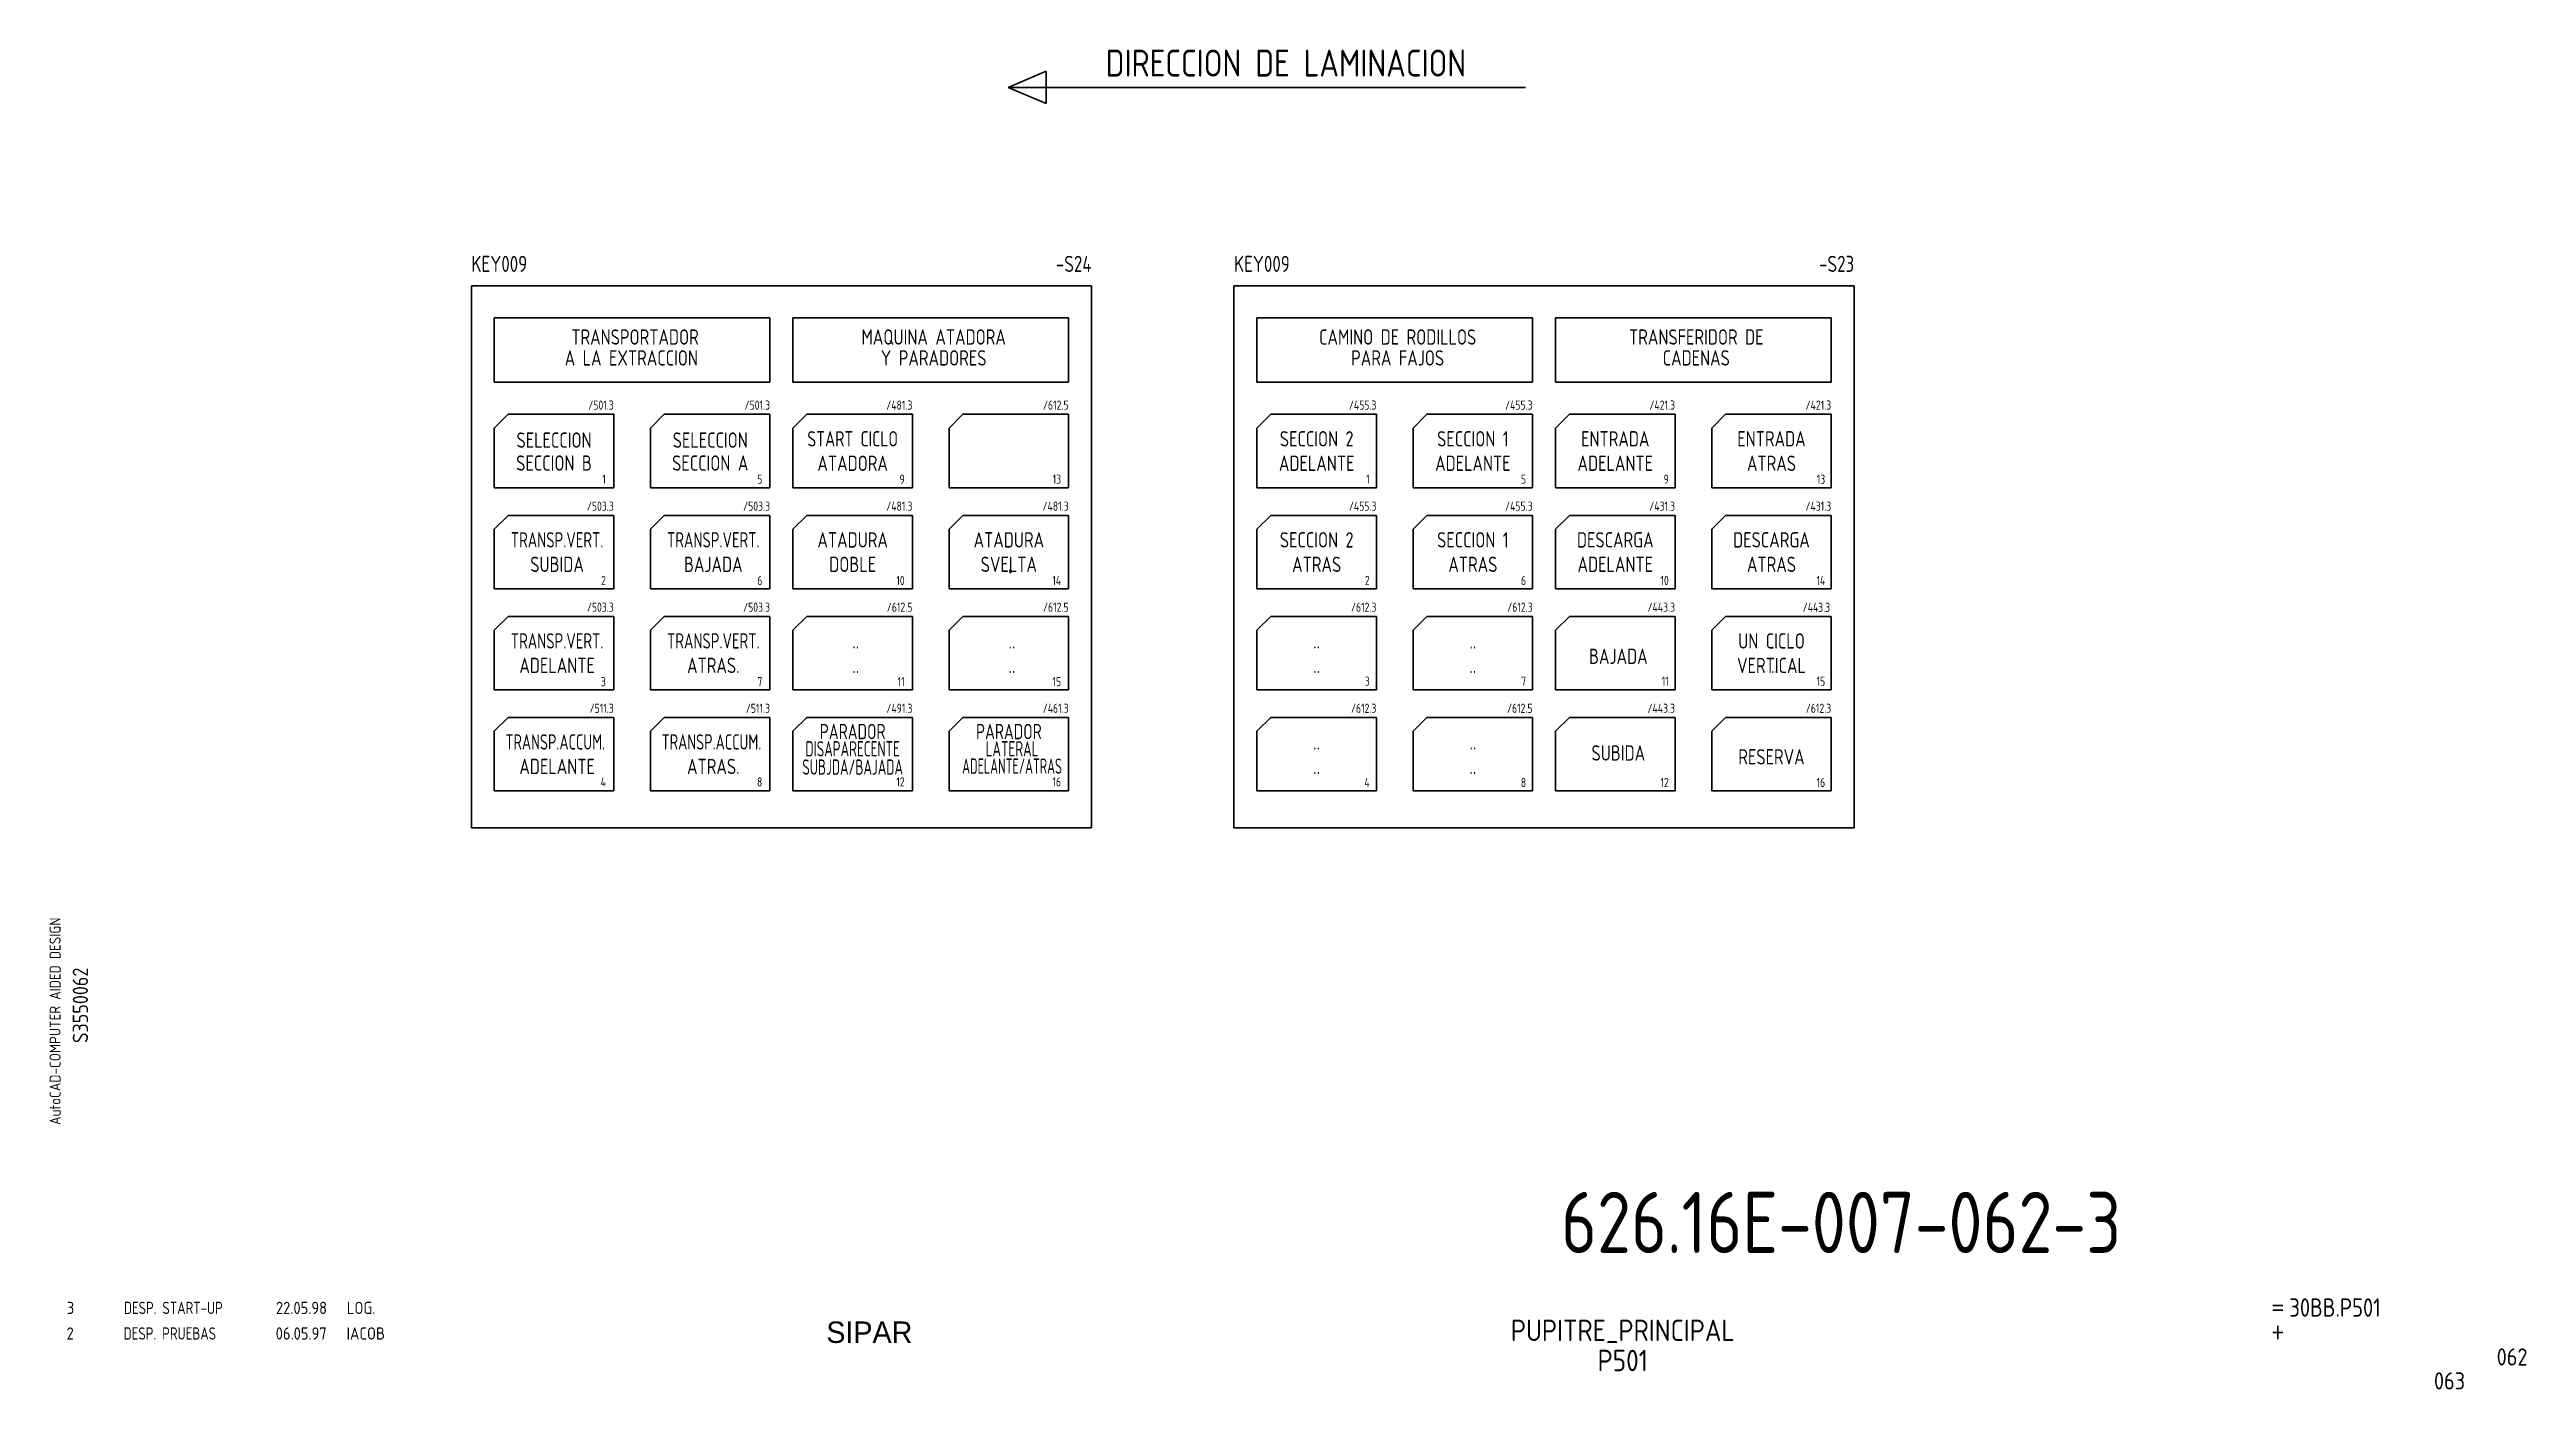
# Model space of a CAD drawing. Extents: x 10 to 414, y 6 to 224.
import ezdxf
from ezdxf.enums import TextEntityAlignment as Align

# ---------------------------------------------------------------- set-up
doc = ezdxf.new("R2010")
doc.units = 0
doc.header["$LTSCALE"] = 5
doc.header["$MEASUREMENT"] = 0
doc.layers.get('0').update_dxf_attribs({"linetype": 'CONTINUOUS'})
doc.layers.add('3', color=3, linetype='CONTINUOUS')
doc.layers.add('CART', color=7, linetype='CONTINUOUS')
doc.styles.add('DIN', font='DIN.SHX', dxfattribs={"width": 0.85})
doc.styles.add('N', font='ROMANS', dxfattribs={"width": 0.85, "height": 3})
doc.styles.add('X', font='UNIV.SHX', dxfattribs={"height": 3.5})

# ---------------------------------------------------------------- blocks, each defined once
blk = doc.blocks.new('REV2')
at = {"color": 3, "style": 'DIN'}
for s, width, p in [('2', 0.9, (12.45, 13.79)), ('DESP. PRUEBAS', 0.8, (21.76, 13.79)), ('06.05.97', 0.9, (46.59, 13.79)), ('IACOB', 0.9, (58.16, 13.79))]:
    blk.add_text(s, height=2, dxfattribs=dict(at, width=width)).set_placement(p)
blk = doc.blocks.new('DESP')
at = {"color": 3, "style": 'DIN'}
for s, width, p in [('3', 0.9, (7.45, 13.02)), ('DESP. START-UP', 0.8, (16.76, 13.02)), ('22.05.98', 0.9, (41.59, 13.02)), ('LOG.', 0.9, (53.16, 13.02))]:
    blk.add_text(s, height=2, dxfattribs=dict(at, width=width)).set_placement(p)

msp = doc.modelspace()

# ---------------------------------------------------------------- linework, layer by layer
at = {"color": 3}
for p, q in [((172.35, 220.91), (166.19, 218.27)), ((172.35, 215.63), (172.35, 220.91)), ((166.19, 218.27), (172.35, 215.63)), ((78.53, 97.38), (78.53, 185.88)), ((78.53, 185.88), (179.78, 185.88)), ((179.78, 185.88), (179.78, 97.38)), ((203.03, 185.88), (304.28, 185.88)), ((203.03, 97.38), (203.03, 185.88)), ((304.28, 185.88), (304.28, 97.38)), ((179.78, 97.38), (78.53, 97.38)), ((304.28, 97.38), (203.03, 97.38))]:
    msp.add_line(p, q, dxfattribs=at)
for p, q in [((127.28, 180.63), (82.28, 180.63)), ((82.28, 180.63), (82.28, 170.13)), ((127.28, 180.63), (127.28, 170.13)), ((176.03, 180.63), (131.03, 180.63)), ((131.03, 170.13), (131.03, 180.63)), ((176.03, 170.13), (176.03, 180.63)), ((251.78, 180.63), (206.78, 180.63)), ((206.78, 180.63), (206.78, 170.13)), ((251.78, 180.63), (251.78, 170.13)), ((300.53, 180.63), (255.53, 180.63)), ((255.53, 170.13), (255.53, 180.63)), ((300.53, 170.13), (300.53, 180.63)), ((82.28, 170.13), (127.28, 170.13)), ((131.03, 170.13), (176.03, 170.13)), ((206.78, 170.13), (251.78, 170.13)), ((255.53, 170.13), (300.53, 170.13)), ((84.53, 164.88), (82.28, 162.63)), ((82.28, 162.63), (82.28, 152.88)), ((101.78, 164.88), (84.53, 164.88)), ((101.78, 152.88), (101.78, 164.88)), ((110.03, 164.88), (107.78, 162.63)), ((107.78, 162.63), (107.78, 152.88)), ((127.28, 164.88), (110.03, 164.88)), ((127.28, 152.88), (127.28, 164.88)), ((133.28, 164.88), (131.03, 162.63)), ((131.03, 162.63), (131.03, 152.88)), ((150.53, 164.88), (133.28, 164.88)), ((150.53, 152.88), (150.53, 164.88)), ((158.78, 164.88), (156.53, 162.63)), ((156.53, 162.63), (156.53, 152.88)), ((176.03, 164.88), (158.78, 164.88)), ((176.03, 152.88), (176.03, 164.88)), ((209.03, 164.88), (206.78, 162.63)), ((206.78, 162.63), (206.78, 152.88)), ((226.28, 164.88), (209.03, 164.88)), ((226.28, 152.88), (226.28, 164.88)), ((234.53, 164.88), (232.28, 162.63)), ((232.28, 162.63), (232.28, 152.88)), ((251.78, 164.88), (234.53, 164.88)), ((251.78, 152.88), (251.78, 164.88)), ((257.78, 164.88), (255.53, 162.63)), ((255.53, 162.63), (255.53, 152.88)), ((275.03, 164.88), (257.78, 164.88)), ((275.03, 152.88), (275.03, 164.88)), ((283.28, 164.88), (281.03, 162.63)), ((281.03, 162.63), (281.03, 152.88)), ((300.53, 164.88), (283.28, 164.88)), ((300.53, 152.88), (300.53, 164.88)), ((82.28, 152.88), (101.78, 152.88)), ((107.78, 152.88), (127.28, 152.88)), ((131.03, 152.88), (150.53, 152.88)), ((156.53, 152.88), (176.03, 152.88)), ((206.78, 152.88), (226.28, 152.88)), ((232.28, 152.88), (251.78, 152.88)), ((255.53, 152.88), (275.03, 152.88)), ((281.03, 152.88), (300.53, 152.88)), ((84.53, 148.38), (82.28, 146.13)), ((82.28, 146.13), (82.28, 136.38)), ((101.78, 148.38), (84.53, 148.38)), ((101.78, 136.38), (101.78, 148.38)), ((110.03, 148.38), (107.78, 146.13)), ((107.78, 146.13), (107.78, 136.38)), ((127.28, 148.38), (110.03, 148.38)), ((127.28, 136.38), (127.28, 148.38)), ((133.28, 148.38), (131.03, 146.13)), ((131.03, 146.13), (131.03, 136.38)), ((150.53, 148.38), (133.28, 148.38)), ((150.53, 136.38), (150.53, 148.38)), ((158.78, 148.38), (156.53, 146.13)), ((156.53, 146.13), (156.53, 136.38)), ((176.03, 148.38), (158.78, 148.38)), ((176.03, 136.38), (176.03, 148.38)), ((209.03, 148.38), (206.78, 146.13)), ((206.78, 146.13), (206.78, 136.38)), ((226.28, 148.38), (209.03, 148.38)), ((226.28, 136.38), (226.28, 148.38)), ((234.53, 148.38), (232.28, 146.13)), ((232.28, 146.13), (232.28, 136.38)), ((251.78, 148.38), (234.53, 148.38)), ((251.78, 136.38), (251.78, 148.38)), ((257.78, 148.38), (255.53, 146.13)), ((255.53, 146.13), (255.53, 136.38)), ((275.03, 148.38), (257.78, 148.38)), ((275.03, 136.38), (275.03, 148.38)), ((283.28, 148.38), (281.03, 146.13)), ((281.03, 146.13), (281.03, 136.38)), ((300.53, 148.38), (283.28, 148.38)), ((300.53, 136.38), (300.53, 148.38)), ((82.28, 136.38), (101.78, 136.38)), ((107.78, 136.38), (127.28, 136.38)), ((131.03, 136.38), (150.53, 136.38)), ((156.53, 136.38), (176.03, 136.38)), ((206.78, 136.38), (226.28, 136.38)), ((232.28, 136.38), (251.78, 136.38)), ((255.53, 136.38), (275.03, 136.38)), ((281.03, 136.38), (300.53, 136.38)), ((84.53, 131.88), (82.28, 129.63)), ((82.28, 129.63), (82.28, 119.88)), ((101.78, 131.88), (84.53, 131.88)), ((101.78, 119.88), (101.78, 131.88)), ((110.03, 131.88), (107.78, 129.63)), ((107.78, 129.63), (107.78, 119.88)), ((107.78, 129.63), (107.78, 119.88)), ((127.28, 131.88), (110.03, 131.88)), ((127.28, 119.88), (127.28, 131.88)), ((133.28, 131.88), (131.03, 129.63)), ((131.03, 129.63), (131.03, 119.88)), ((150.53, 131.88), (133.28, 131.88)), ((150.53, 119.88), (150.53, 131.88)), ((158.78, 131.88), (156.53, 129.63)), ((156.53, 129.63), (156.53, 119.88)), ((176.03, 131.88), (158.78, 131.88)), ((176.03, 119.88), (176.03, 131.88)), ((209.03, 131.88), (206.78, 129.63)), ((206.78, 129.63), (206.78, 119.88)), ((226.28, 131.88), (209.03, 131.88)), ((226.28, 119.88), (226.28, 131.88)), ((234.53, 131.88), (232.28, 129.63)), ((232.28, 129.63), (232.28, 119.88)), ((232.28, 129.63), (232.28, 119.88)), ((251.78, 131.88), (234.53, 131.88)), ((251.78, 119.88), (251.78, 131.88)), ((257.78, 131.88), (255.53, 129.63)), ((255.53, 129.63), (255.53, 119.88)), ((275.03, 131.88), (257.78, 131.88)), ((275.03, 119.88), (275.03, 131.88)), ((283.28, 131.88), (281.03, 129.63)), ((281.03, 129.63), (281.03, 119.88)), ((300.53, 131.88), (283.28, 131.88)), ((300.53, 119.88), (300.53, 131.88)), ((82.28, 119.88), (101.78, 119.88)), ((107.78, 119.88), (127.28, 119.88)), ((131.03, 119.88), (150.53, 119.88)), ((156.53, 119.88), (176.03, 119.88)), ((206.78, 119.88), (226.28, 119.88)), ((232.28, 119.88), (251.78, 119.88)), ((255.53, 119.88), (275.03, 119.88)), ((281.03, 119.88), (300.53, 119.88)), ((84.53, 115.38), (82.28, 113.13)), ((101.78, 115.38), (84.53, 115.38)), ((101.78, 103.38), (101.78, 115.38)), ((110.03, 115.38), (107.78, 113.13)), ((127.28, 115.38), (110.03, 115.38)), ((127.28, 103.38), (127.28, 115.38)), ((133.28, 115.38), (131.03, 113.13)), ((150.53, 115.38), (133.28, 115.38)), ((150.53, 103.38), (150.53, 115.38)), ((158.78, 115.38), (156.53, 113.13)), ((176.03, 115.38), (158.78, 115.38)), ((176.03, 103.38), (176.03, 115.38)), ((209.03, 115.38), (206.78, 113.13)), ((226.28, 115.38), (209.03, 115.38)), ((226.28, 103.38), (226.28, 115.38)), ((234.53, 115.38), (232.28, 113.13)), ((251.78, 115.38), (234.53, 115.38)), ((251.78, 103.38), (251.78, 115.38)), ((257.78, 115.38), (255.53, 113.13)), ((275.03, 115.38), (257.78, 115.38)), ((275.03, 103.38), (275.03, 115.38)), ((283.28, 115.38), (281.03, 113.13)), ((300.53, 115.38), (283.28, 115.38)), ((300.53, 103.38), (300.53, 115.38)), ((82.28, 113.13), (82.28, 103.38)), ((107.78, 113.13), (107.78, 103.38)), ((131.03, 113.13), (131.03, 103.38)), ((156.53, 113.13), (156.53, 103.38)), ((206.78, 113.13), (206.78, 103.38)), ((232.28, 113.13), (232.28, 103.38)), ((255.53, 113.13), (255.53, 103.38)), ((281.03, 113.13), (281.03, 103.38)), ((82.28, 103.38), (101.78, 103.38)), ((107.78, 103.38), (127.28, 103.38)), ((131.03, 103.38), (150.53, 103.38)), ((156.53, 103.38), (176.03, 103.38)), ((206.78, 103.38), (226.28, 103.38)), ((232.28, 103.38), (251.78, 103.38)), ((255.53, 103.38), (275.03, 103.38)), ((281.03, 103.38), (300.53, 103.38))]:
    msp.add_line(p, q)
at = {"layer": '3'}
msp.add_line((166.19, 218.27), (250.64, 218.27), dxfattribs=at)

# ---------------------------------------------------------------- block references
at = {"linetype": 'Continuous'}
for name, p in [('DESP', (5.04, 4.95)), ('REV2', (0, 0))]:
    msp.add_blockref(name, p, dxfattribs=at)

# ---------------------------------------------------------------- texts
at = {"color": 4, "style": 'DIN', "width": 0.85}
msp.add_text('DIRECCION DE LAMINACION', height=4.4, dxfattribs=at).set_placement((211.51, 220.03), align=Align.CENTER)
at = {"color": 3, "style": 'DIN', "width": 0.8}
for p in [(78.53, 188.13), (203.03, 188.13)]:
    msp.add_text('KEY009', height=2.625, dxfattribs=at).set_placement(p)
for s, p in [('-S24', (179.78, 188.13)), ('-S23', (304.28, 188.13))]:
    msp.add_text(s, height=2.625, dxfattribs=at).set_placement(p, align=Align.RIGHT)
at = {"style": 'DIN'}
for s, width, p in [('TRANSPORTADOR', 0.8, (105.25, 176.25)), ('MAQUINA ATADORA', 0.8, (154, 176.25)), ('CAMINO DE RODILLOS', 0.8, (229.75, 176.25)), ('TRANSFERIDOR DE', 0.8, (278.5, 176.25)), ('A LA EXTRACCION ', 0.8, (105.25, 172.84)), ('Y PARADORES', 0.8, (154, 172.84)), ('PARA FAJOS', 0.8, (229.75, 172.84)), ('CADENAS', 0.8, (278.5, 172.84)), ('SELECCION', 0.8, (92.03, 159.42)), ('SELECCION', 0.8, (117.53, 159.42)), ('START CICLO', 0.77, (140.78, 159.63)), ('SECCION 2', 0.8, (216.53, 159.63)), ('SECCION 1', 0.8, (242.03, 159.63)), ('ENTRADA', 0.8, (265.28, 159.63)), ('ENTRADA', 0.8, (290.78, 159.63)), ('SECCION B', 0.8, (92.03, 155.67)), ('SECCION A', 0.8, (117.53, 155.67)), ('ATADORA', 0.8, (140.78, 155.63)), ('ADELANTE', 0.8, (216.53, 155.63)), ('ADELANTE', 0.8, (242.03, 155.63)), ('ADELANTE', 0.8, (265.28, 155.63)), ('ATRAS', 0.8, (290.78, 155.63)), ('TRANSP.VERT.', 0.72, (92.53, 143.13)), ('TRANSP.VERT.', 0.72, (118.03, 143.13)), ('ATADURA', 0.8, (140.78, 143.13)), ('ATADURA', 0.8, (166.28, 143.13)), ('SECCION 2', 0.8, (216.53, 143.13)), ('SECCION 1', 0.8, (242.03, 143.13)), ('DESCARGA', 0.8, (265.28, 143.13)), ('DESCARGA', 0.8, (290.78, 143.13)), ('SUBIDA', 0.8, (92.53, 139.13)), ('BAJADA', 0.8, (118.03, 139.13)), ('DOBLE', 0.8, (140.78, 139.13)), ('SVELTA', 0.8, (166.28, 139.13)), ('ATRAS', 0.8, (216.53, 139.13)), ('ATRAS', 0.8, (242.03, 139.13)), ('ADELANTE', 0.8, (265.28, 139.13)), ('ATRAS', 0.8, (290.78, 139.13)), ('TRANSP.VERT.', 0.72, (92.53, 126.63)), ('TRANSP.VERT.', 0.72, (118.03, 126.63)), ('..', 0.8, (141.28, 126.63)), ('..', 0.8, (166.78, 126.63)), ('..', 0.8, (216.53, 126.63)), ('..', 0.8, (242.03, 126.63)), ('BAJADA', 0.8, (265.78, 124.11)), ('UN CICLO', 0.8, (290.78, 126.62)), ('..', 0.8, (291.28, 126.63)), ('ADELANTE', 0.8, (92.53, 122.63)), ('ATRAS.', 0.8, (118.03, 122.63)), ('..', 0.8, (141.28, 122.63)), ('..', 0.8, (166.78, 122.63)), ('..', 0.8, (216.53, 122.63)), ('..', 0.8, (242.03, 122.63)), ('VERTICAL', 0.8, (290.78, 122.62)), ('..', 0.8, (291.28, 122.63)), ('PARADOR', 0.75, (140.78, 111.83)), ('PARADOR', 0.75, (166.28, 111.83)), ('TRANSP.ACCUM.', 0.7, (92.23, 110.13)), ('TRANSP.ACCUM.', 0.7, (117.73, 110.13)), ('DISAPARECENTE', 0.65, (140.78, 109.01)), ('LATERAL', 0.65, (166.8, 109.01)), ('..', 0.8, (216.53, 110.13)), ('..', 0.8, (242.03, 110.13)), ('SUBIDA', 0.8, (265.78, 108.33)), ('RESERVA', 0.8, (290.78, 107.7)), ('ADELANTE', 0.8, (92.53, 106.13)), ('ATRAS.', 0.8, (118.03, 106.13)), ('SUBJDA/BAJADA', 0.65, (140.78, 106.03)), ('ADELANTE/ATRAS', 0.6, (166.8, 106.18)), ('..', 0.8, (216.53, 106.13)), ('..', 0.8, (242.03, 106.13))]:
    msp.add_text(s, height=2.5, dxfattribs=dict(at, width=width)).set_placement(p, align=Align.CENTER)
at = {"style": 'DIN', "width": 0.8}
for s, p in [('/501.3', (101.78, 165.63)), ('/501.3', (127.28, 165.63)), ('/481.3', (150.53, 165.63)), ('/612.5', (176.03, 165.63)), ('/455.3', (226.28, 165.63)), ('/455.3', (251.78, 165.63)), ('/421.3', (275.03, 165.63)), ('/421.3', (300.53, 165.63)), ('/503.3', (101.78, 149.13)), ('/503.3', (127.28, 149.13)), ('/481.3', (150.53, 149.13)), ('/481.3', (176.03, 149.13)), ('/455.3', (226.28, 149.13)), ('/455.3', (251.78, 149.13)), ('/431.3', (275.03, 149.13)), ('/431.3', (300.53, 149.13)), ('/503.3', (101.78, 132.63)), ('/503.3', (127.28, 132.63)), ('/612.5', (150.53, 132.63)), ('/612.5', (176.03, 132.63)), ('/612.3', (226.28, 132.63)), ('/612.3', (251.78, 132.63)), ('/443.3', (275.03, 132.63)), ('/443.3', (300.36, 132.62)), ('/511.3', (101.78, 116.13)), ('/511.3', (127.28, 116.13)), ('/491.3', (150.53, 116.13)), ('/461.3', (176.03, 116.13)), ('/612.3', (226.28, 116.13)), ('/612.5', (251.78, 116.13)), ('/443.3', (275.03, 116.13)), ('/612.3', (300.53, 116.13))]:
    msp.add_text(s, height=1.5, dxfattribs=at).set_placement(p, align=Align.RIGHT)
at = {"color": 1, "style": 'DIN', "width": 0.8}
for s, p in [('1', (100.49, 153.54)), ('5', (126.03, 153.54)), ('9', (149.27, 153.54)), ('13', (174.81, 153.54)), ('1', (225.18, 153.54)), ('5', (250.72, 153.54)), ('9', (274.01, 153.54)), ('13', (299.55, 153.54)), ('2', (100.49, 137)), ('6', (126.03, 137)), ('10', (149.27, 137)), ('14', (174.81, 137)), ('2', (225.18, 137)), ('6', (250.72, 137)), ('10', (274.01, 137)), ('14', (299.55, 137)), ('3', (100.49, 120.47)), ('7', (126.03, 120.47)), ('11', (149.27, 120.47)), ('15', (174.81, 120.47)), ('3', (225.18, 120.55)), ('7', (250.72, 120.55)), ('11', (274.01, 120.55)), ('15', (299.55, 120.55)), ('4', (100.49, 104.11)), ('8', (126.03, 104.11)), ('12', (149.27, 104.11)), ('16', (174.81, 104.11)), ('4', (225.18, 104.02)), ('8', (250.72, 104.02)), ('12', (274.01, 104.02)), ('16', (299.55, 104.02))]:
    msp.add_text(s, height=1.5, dxfattribs=at).set_placement(p, align=Align.RIGHT)
at = {"color": 6, "style": 'DIN', "width": 0.8}
msp.add_text('.', height=5.25, dxfattribs=at).set_placement((166.53, 138.88), align=Align.CENTER)
at = {"color": 2, "insert": (256.43, 37.92), "char_height": 10, "width": 111.0411, "attachment_point": 1, "style": 'DIN'}
msp.add_mtext('626.16E-007-062-3', dxfattribs=at)
at = {"layer": 'CART', "color": 1, "style": 'DIN', "width": 0.9}
msp.add_text('AutoCAD-COMPUTER AIDED DESIGN', height=1.8, rotation=90, dxfattribs=at).set_placement((11.47, 48.84))
at = {"layer": 'CART', "color": 3, "style": 'N', "width": 0.85}
for s, p in [('=', (372.24, 17.91)), ('+', (372.24, 13.87))]:
    msp.add_text(s, height=2.5, dxfattribs=at).set_placement(p)
at = {"layer": 'CART', "color": 3, "style": 'DIN', "width": 0.9, "flags": 1}
msp.add_attdef('S3550062', text='', height=2.5, rotation=90, dxfattribs=at).set_placement((15.95, 68.38), align=Align.CENTER)
at = {"layer": 'CART', "color": 3, "style": 'DIN', "width": 0.85}
msp.add_attdef('30BB.P501', text='', height=3, dxfattribs=at).set_placement((375.33, 16.63), align=Align.BOTTOM_LEFT)
at = {"layer": 'CART', "color": 6, "style": 'X', "flags": 1}
msp.add_attdef('SIPAR', text='', height=3.5, dxfattribs=at).set_placement((143.5, 15), align=Align.MIDDLE)
at = {"layer": 'CART', "color": 2, "style": 'DIN', "width": 0.9, "flags": 1}
for tag, p in [('PUPITRE_PRINCIPAL', (266.5, 15.14)), ('P501', (266.5, 10.38))]:
    msp.add_attdef(tag, text='', height=3.5, dxfattribs=at).set_placement(p, align=Align.MIDDLE)
msp.add_attdef('062', text='', height=2.8, dxfattribs=at).set_placement((414.2, 9.56), align=Align.RIGHT)
at = {"layer": 'CART', "color": 7, "style": 'DIN', "width": 0.9, "flags": 1}
msp.add_attdef('063', (398.93, 5.65), '', height=2.8, dxfattribs=at)

doc.saveas('drawing.dxf')
